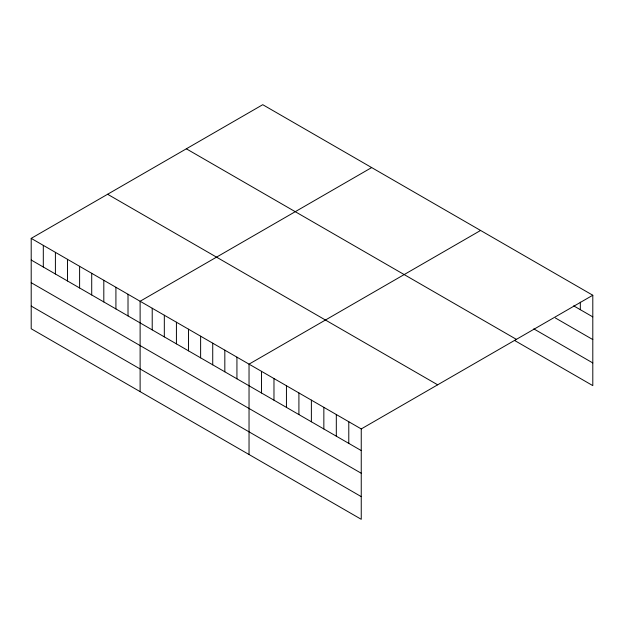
<?xml version="1.0" encoding="UTF-8"?>
<svg xmlns="http://www.w3.org/2000/svg" width="624" height="624" viewBox="0 0 624 624"><rect width="100%" height="100%" fill="white"/><g stroke="black" fill="none" stroke-linecap="round" stroke-linejoin="round"><path stroke-width="0.94" d="M31.2 238.376L361.249 428.93L361.249 519.308L31.2 328.754L31.2 238.376L262.751 104.692L592.8 295.246L592.8 385.624L514.66 340.509M371.662 167.575L140.119 301.259L140.119 391.638M480.581 230.459L249.038 364.143L249.038 454.522M361.249 428.93L592.8 295.246M573.682 305.854L592.8 316.891M555.391 317.975L592.8 339.573M533.785 328.871L592.8 362.942M186.334 148.808L516.391 339.362M107.609 194.259L437.666 384.813M31.2 260.021L361.249 450.575M31.2 282.703L361.249 473.257M31.2 306.072L361.249 496.626M580.328 302.164L580.328 309.691M348.785 421.73L348.785 443.375M336.313 414.531L336.313 436.176M323.848 407.332L323.848 428.977M311.376 400.132L311.376 421.777M298.912 392.933L298.912 414.578M286.439 385.741L286.439 407.386M273.975 378.542L273.975 400.187M261.503 371.342L261.503 392.987M236.933 357.154L236.933 378.799M224.827 350.165L224.827 371.81M212.729 343.184L212.729 364.829M200.624 336.196L200.624 357.841M188.526 329.207L188.526 350.852M176.42 322.218L176.42 343.863M164.323 315.229L164.323 336.874M152.217 308.248L152.217 329.893M128.014 294.271L128.014 315.916M115.916 287.282L115.916 308.927M103.81 280.301L103.81 301.946M91.712 273.312L91.712 294.957M79.607 266.323L79.607 287.968M67.509 259.334L67.509 280.979M55.403 252.353L55.403 273.998M43.306 245.365L43.306 267.01"/></g></svg>
